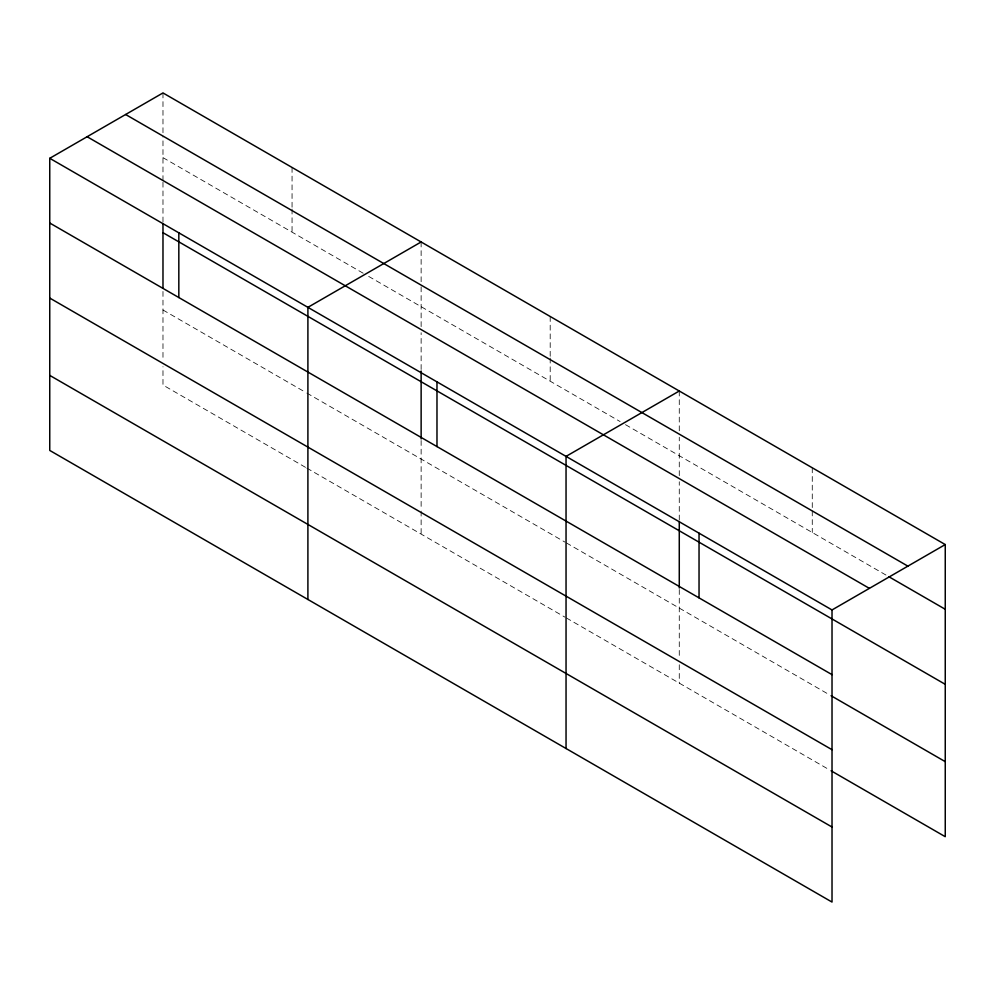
<?xml version="1.0" encoding="UTF-8"?>
<svg xmlns="http://www.w3.org/2000/svg" width="995" height="995" viewBox="0 0 995 995"><rect width="100%" height="100%" fill="white"/><g stroke="black" fill="none" stroke-linecap="round" stroke-linejoin="round"><path stroke-width="0.75" stroke-dasharray="4.97 3.73" d="M162.981 221.972L162.981 182.147M162.981 180.617L162.981 136.066M421.134 369.481L421.134 332.716M421.134 326.596L421.134 283.575M679.274 520.049L679.274 481.754M679.274 475.635L679.274 437.228M162.981 157.633L363.312 273.302M368.697 276.411L620.121 421.569M625.494 424.666L887.49 575.931M162.981 310.005L305.502 392.291M306.846 393.075L564.998 542.113M566.342 542.884L829.73 694.958M305.502 467.339L162.981 385.053L162.981 366.682M306.846 468.123L564.998 617.161M566.342 617.932L829.73 770.006M812.268 467.787L812.268 509.39M812.268 510.933L812.268 532.499M679.274 391.01L679.274 431.071M679.274 589.537L679.274 658.628M679.274 664.76L679.274 683.142M550.198 316.497L550.198 356.546M550.198 358.088L550.198 381.197M421.134 241.972L421.134 282.033M421.134 440.499L421.134 509.589M421.134 511.119L421.134 534.104M292.057 167.446L292.057 207.507M292.057 209.049L292.057 232.158M162.981 92.933L162.981 134.524M162.981 291.448L162.981 360.551"/><path stroke-width="1.49" d="M162.981 288.363L162.981 223.502M421.134 371.011L421.134 438.944M679.274 521.579L679.274 587.983M832.019 749.695L832.019 609.947L49.75 158.304L49.75 450.437L832.019 902.067L832.019 749.695L49.75 298.065M831.074 770.777L945.25 836.695L945.25 544.563L162.981 92.933L49.75 158.304M421.134 241.972L307.903 307.343L307.903 599.475M679.274 391.01L566.043 456.382L566.043 748.514M832.019 609.947L945.25 544.563M125.619 114.5L907.888 566.143M888.833 576.702L945.25 609.276M87.112 136.725L869.381 588.368M162.981 232.693L945.25 684.324M49.75 223.017L832.019 674.647M831.074 695.729L945.25 761.648M49.75 375.389L832.019 827.019M699.037 533.158L699.037 597.871M436.979 381.869L436.979 446.568M178.826 232.818L178.826 297.53"/></g></svg>
